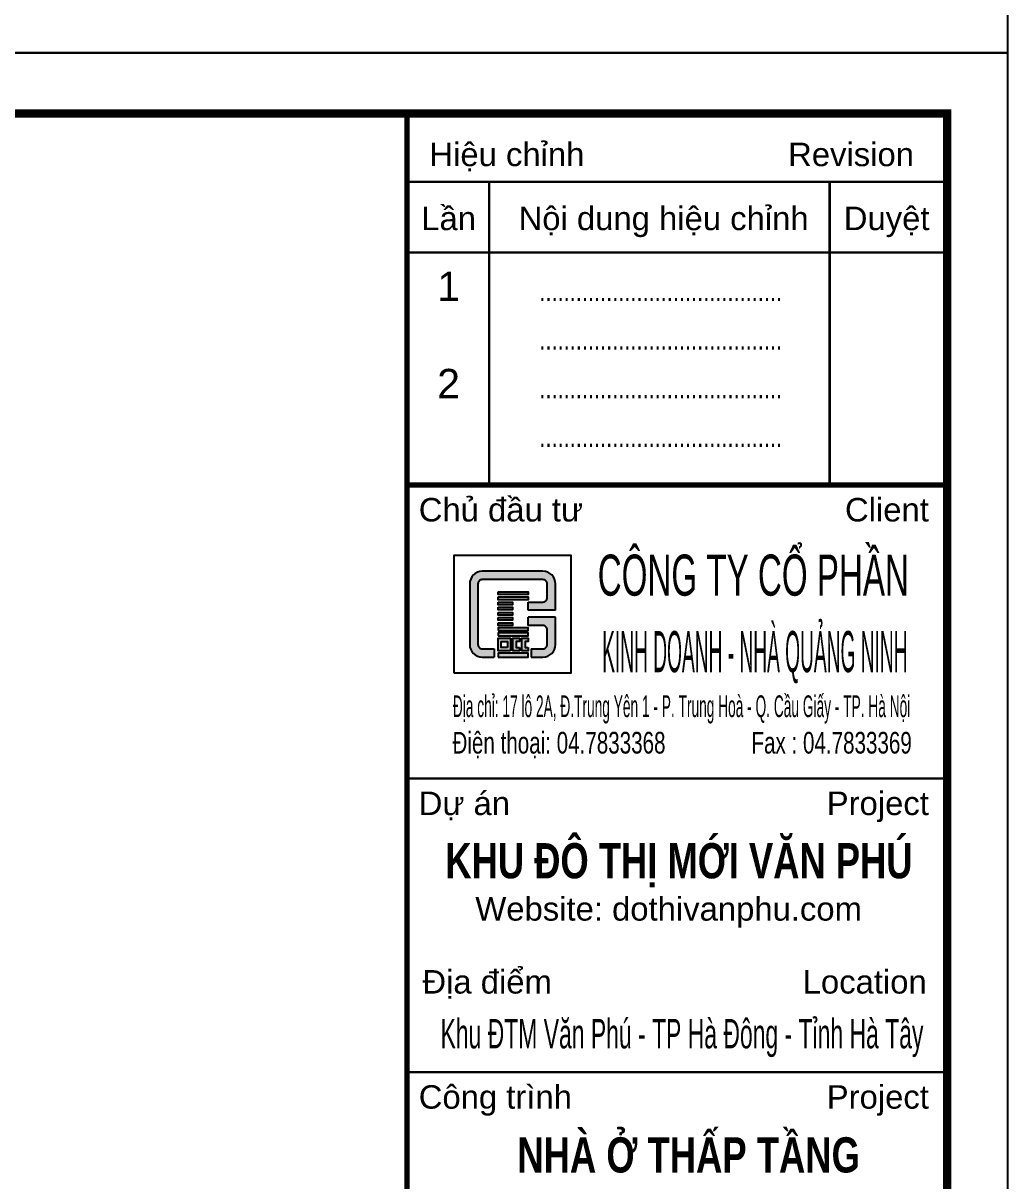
# Model space of a CAD drawing. Header units: millimetres. Extents: x -229618 to 2906, y -178063 to 96806.
# Drawn here: x -10259 to -7743, y -77677 to -74719 of the extents above; entities that cross this region are included whole.
import ezdxf
from ezdxf.enums import TextEntityAlignment as Align

# ---------------------------------------------------------------- set-up
doc = ezdxf.new("R2010")
doc.units = ezdxf.units.MM
doc.header["$LTSCALE"] = 200
doc.header["$MEASUREMENT"] = 0
doc.layers.get('DEFPOINTS').update_dxf_attribs({"linetype": 'CONTINUOUS'})
doc.layers.add('DIM', color=251, linetype='CONTINUOUS')
doc.layers.add('KHUNGTEN', color=7, linetype='CONTINUOUS')
doc.layers.add('hatch', color=250, linetype='CONTINUOUS', lineweight=5)
doc.layers.add('thay', color=7, linetype='CONTINUOUS', lineweight=18)
doc.layers.add('in', color=203, linetype='CONTINUOUS', lineweight=5, plot=False)
doc.styles.add('Aria H B iso', font='Vharialb_0.ttf')
doc.styles.add('Arial iso', font='vnarial_0.ttf')
doc.styles.add('Arial N  iso', font='vnarialn_0.ttf')
doc.styles.add('khung', font='Vhcentn_0.ttf')
doc.styles.add('NHO2', font='vncc-rms.shx', dxfattribs={"width": 0.65})

# ---------------------------------------------------------------- blocks, each defined once
blk = doc.blocks.new('LO GO NHA QUANG NINH')
at = {"layer": 'hatch', "lineweight": -2}
for points in [[(865.1, 758.6, 0.414214), (758.7, 865), (241.3, 865, 0.414214), (134.9, 758.6), (134.9, 500), (205.4, 500), (205.4, 758.6, -0.414214), (241.3, 794.5), (758.7, 794.5, -0.414214), (794.6, 758.6), (794.6, 639.5, -0.414214), (758.7, 603.6), (632.3, 603.6), (632.3, 533.1), (865.1, 533.1)], [(341.9, 205.5), (241.3, 205.5, -0.414214), (205.4, 241.4), (205.4, 500), (134.9, 500), (134.9, 241.4, 0.414214), (241.3, 135), (341.9, 135)], [(865.1, 474.4), (632.3, 474.4), (632.3, 403.9), (758.7, 403.9, -0.414214), (794.6, 368), (794.6, 241.4, -0.414214), (758.7, 205.5), (658.1, 205.5), (658.1, 135), (758.7, 135, 0.414214), (865.1, 241.4)]]:
    blk.add_hatch(color=32, dxfattribs=at).paths.add_polyline_path(points)
h = blk.add_hatch(color=32, dxfattribs=at)
h.paths.add_polyline_path([(377.5, 427.8), (498.9, 427.8), (498.9, 403.9), (377.5, 403.9)])
h.paths.add_polyline_path([(377.5, 471.7), (498.9, 471.7), (498.9, 447.9), (377.5, 447.9)])
h.paths.add_polyline_path([(377.5, 515.7), (498.9, 515.7), (498.9, 491.8), (377.5, 491.8)])
h.paths.add_polyline_path([(377.5, 559.7), (498.9, 559.7), (498.9, 535.8), (377.5, 535.8)])
h.paths.add_polyline_path([(377.5, 603.6), (498.9, 603.6), (498.9, 579.7), (377.5, 579.7)])
h.paths.add_polyline_path([(377.5, 647.6), (632.3, 647.6), (632.3, 623.7), (377.5, 623.7)])
h.paths.add_polyline_path([(377.5, 691.5), (632.3, 691.5), (632.3, 667.6), (377.5, 667.6)])
h = blk.add_hatch(color=32, dxfattribs=at)
h.paths.add_polyline_path([(377.5, 316), (632.3, 316), (632.3, 339.9), (377.5, 339.9)])
h.paths.add_polyline_path([(377.5, 359.9), (632.3, 359.9), (632.3, 383.8), (377.5, 383.8)])
h.paths.add_polyline_path([(632.3, 216.3), (632.3, 188), (577.8, 188), (577.8, 295.9), (632.3, 295.9), (632.3, 267.6), (606.1, 267.6), (606.1, 216.3)])
h.paths.add_polyline_path([(557.7, 216.3), (557.7, 188), (503.2, 188), (503.2, 295.9), (557.7, 295.9), (557.7, 267.6), (531.5, 267.6), (531.5, 216.3)])
h.paths.add_polyline_path([(457.7, 216.3), (403, 216.3), (403, 267.6), (457.7, 267.6)], flags=16)
h.paths.add_polyline_path([(483.1, 188), (377.5, 188), (377.5, 295.9), (483.1, 295.9)])
h.paths.add_polyline_path([(377.5, 135), (632.3, 135), (632.3, 167.9), (377.5, 167.9)])
for p, q in [((632.3, 533.1), (632.3, 603.6)), ((865.1, 533.1), (632.3, 533.1)), ((865.1, 474.4), (632.3, 474.4)), ((632.3, 403.9), (632.3, 474.4)), ((341.9, 205.5), (341.9, 135)), ((658.1, 205.5), (658.1, 135))]:
    blk.add_line(p, q, dxfattribs=at)
for points in [[(865.1, 533.1), (865.1, 758.6, 0.414214), (758.7, 865), (241.3, 865, 0.414214), (134.9, 758.6), (134.9, 241.4, 0.414214), (241.3, 135), (341.9, 135)], [(632.3, 603.6), (758.7, 603.6, 0.414214), (794.6, 639.5), (794.6, 758.6, 0.414214), (758.7, 794.5), (241.3, 794.5, 0.414214), (205.4, 758.6), (205.4, 241.4, 0.414214), (241.3, 205.5), (341.9, 205.5)], [(658.1, 205.5), (758.7, 205.5, 0.414214), (794.6, 241.4), (794.6, 368, 0.414214), (758.7, 403.9), (632.3, 403.9)], [(658.1, 135), (758.7, 135, 0.414214), (865.1, 241.4), (865.1, 474.4)]]:
    blk.add_lwpolyline(points, format="xyb", dxfattribs=at)
for points in [[(377.5, 691.5), (632.3, 691.5), (632.3, 667.6), (377.5, 667.6)], [(377.5, 647.6), (632.3, 647.6), (632.3, 623.7), (377.5, 623.7)], [(377.5, 603.6), (498.9, 603.6), (498.9, 579.7), (377.5, 579.7)], [(377.5, 559.7), (498.9, 559.7), (498.9, 535.8), (377.5, 535.8)], [(377.5, 515.7), (498.9, 515.7), (498.9, 491.8), (377.5, 491.8)], [(377.5, 471.7), (498.9, 471.7), (498.9, 447.9), (377.5, 447.9)], [(377.5, 427.8), (498.9, 427.8), (498.9, 403.9), (377.5, 403.9)], [(377.5, 359.9), (632.3, 359.9), (632.3, 383.8), (377.5, 383.8)], [(377.5, 316), (632.3, 316), (632.3, 339.9), (377.5, 339.9)], [(483.1, 188), (377.5, 188), (377.5, 295.9), (483.1, 295.9)], [(457.7, 216.3), (403, 216.3), (403, 267.6), (457.7, 267.6)], [(377.5, 135), (632.3, 135), (632.3, 167.9), (377.5, 167.9)]]:
    blk.add_lwpolyline(points, close=True, dxfattribs=at)
for points in [[(557.7, 216.3), (557.7, 188), (503.2, 188), (503.2, 295.9), (557.7, 295.9), (557.7, 267.6), (531.5, 267.6), (531.5, 216.3), (557.7, 216.3)], [(632.3, 216.3), (632.3, 188), (577.8, 188), (577.8, 295.9), (632.3, 295.9), (632.3, 267.6), (606.1, 267.6), (606.1, 216.3), (632.3, 216.3)]]:
    blk.add_lwpolyline(points, dxfattribs=at)
at = {"layer": 'thay', "lineweight": -2}
blk.add_lwpolyline([(0, 0), (1000, 0), (1000, 1000), (0, 1000)], close=True, dxfattribs=at)
blk = doc.blocks.new('KhungA3')
at = {"layer": 'DEFPOINTS', "color": 8}
blk.add_lwpolyline([(-3.738, 3.813), (416.305, 3.813), (416.305, 300.813), (-3.738, 300.813)], close=True, dxfattribs=at)
at = {"layer": 'KHUNGTEN', "color": 4}
for points, const_width in [([(7.542, 8.987), (411.131, 8.987), (411.131, 295.639), (7.542, 295.639)], 0.724), ([(365.131, 295.639), (411.131, 295.639), (411.131, 8.987), (365.131, 8.987)], 0.466)]:
    blk.add_lwpolyline(points, close=True, dxfattribs=dict(at, const_width=const_width))
at = {"layer": 'KHUNGTEN', "color": 8, "const_width": 0.207}
for points in [[(365.131, 289.813), (411.131, 289.813)], [(372.131, 289.813), (372.131, 264.008)], [(401.131, 289.813), (401.131, 264.008)], [(365.131, 283.813), (411.131, 283.813)], [(365.131, 239.008), (411.131, 239.008)], [(365.131, 214.008), (411.131, 214.008)]]:
    blk.add_lwpolyline(points, dxfattribs=at)
at = {"layer": 'KHUNGTEN', "color": 4, "const_width": 0.466}
blk.add_lwpolyline([(365.131, 264.008), (411.131, 264.008)], dxfattribs=at)
at = {"layer": 'KHUNGTEN'}
blk.add_lwpolyline([(369.131, 248.008), (379.131, 248.008), (379.131, 258.008), (369.131, 258.008)], close=True, dxfattribs=at)
at = {"layer": 'DIM', "linetype": 'Continuous', "xscale": 0.009999999999999998, "yscale": 0.009999999999999998, "zscale": 0.009999999999999992}
blk.add_blockref('LO GO NHA QUANG NINH', (369.131, 248.008), dxfattribs=at)
at = {"layer": 'KHUNGTEN', "color": 8, "style": 'Arial iso'}
for s, height, width, p in [('HiÖu chØnh', 2, 1, (367.047, 291.156)), ('Chñ ®Çu t\xad', 2, 1, (366.139, 260.904)), ('§iÖn tho¹i: 04.7833368', 1.84793, 0.679517, (369.013, 241.142)), ('Dù ¸n', 2, 1, (366.139, 235.904)), ('Website: dothivanphu.com', 2, 1, (370.958, 226.917)), ('§Þa ®iÓm', 2, 1, (366.451, 220.706)), ('C«ng tr×nh', 2, 1, (366.139, 210.904))]:
    blk.add_text(s, height=height, dxfattribs=dict(at, width=width)).set_placement(p)
for s, height, width, p in [('Revision', 2, 1, (408.309, 291.156)), ('Client', 2, 1, (409.579, 260.904)), ('Fax : 04.7833369', 1.84793, 0.679517, (408.126, 241.142)), ('Project', 2, 1, (409.579, 235.904)), ('Location', 2, 1, (409.397, 220.706)), ('Project', 2, 1, (409.579, 210.904))]:
    blk.add_text(s, height=height, dxfattribs=dict(at, width=width)).set_placement(p, align=Align.RIGHT)
at = {"layer": 'KHUNGTEN', "color": 8, "style": 'Arial iso', "width": 1}
for s, p in [('LÇn', (368.684, 286.709)), ('Néi dung hiÖu chØnh', (386.99, 286.709)), ('DuyÖt', (405.983, 286.709))]:
    blk.add_text(s, height=2, dxfattribs=at).set_placement(p, align=Align.MIDDLE_CENTER)
at = {"layer": 'KHUNGTEN', "color": 8}
for s, height, style, width, p in [('1', 2.5, 'Arial N  iso', 1, (368.684, 279.674)), ('........................................', 1.73801, 'NHO2', 0.8, (386.746, 279.674)), ('........................................', 1.73801, 'NHO2', 0.8, (386.746, 275.535)), ('2', 2.5, 'Arial N  iso', 1, (368.684, 271.395)), ('........................................', 1.73801, 'NHO2', 0.8, (386.746, 271.395)), ('........................................', 1.73801, 'NHO2', 0.8, (386.746, 267.256))]:
    blk.add_text(s, height=height, dxfattribs=dict(at, style=style, width=width)).set_placement(p, align=Align.CENTER)
at = {"layer": 'KHUNGTEN', "style": 'khung'}
for s, width, p, p2 in [('c«ng ty cæ phÇn', 0.567651, (381.381, 254.586), (407.881, 254.586)), ('KINH DOANH - NHµ QU¶NG NINH', 0.310766, (381.758, 248.071), (407.764, 248.071))]:
    blk.add_text(s, height=3.5, dxfattribs=dict(at, width=width)).set_placement(p, p2, align=Align.FIT)
at = {"layer": 'KHUNGTEN', "color": 8, "style": 'Arial iso', "width": 0.452509}
blk.add_text('§Þa chØ: 17 l« 2A, §.Trung Yªn 1 - P. Trung Hoµ - Q. CÇu GiÊy - TP. Hµ Néi', height=1.84793, dxfattribs=at).set_placement((369.044, 244.246), (407.998, 244.246), align=Align.FIT)
at = {"layer": 'KHUNGTEN', "color": 7}
for s, height, style, width, p, p2 in [('KHU §¤ THÞ MíI V¡N PHó', 3, 'Aria H B iso', 0.742905, (368.405, 230.517), (408.189, 230.517)), ('Khu §TM V¨n Phó - TP Hµ §«ng - TØnh Hµ T©y', 2.5, 'Arial iso', 0.558949, (367.995, 216.042), (409.114, 216.042)), ('nhµ ë thÊp tÇng ', 3, 'Aria H B iso', 0.745677, (374.535, 205.468), (404.57, 205.468))]:
    blk.add_text(s, height=height, dxfattribs=dict(at, style=style, width=width)).set_placement(p, p2, align=Align.FIT)

msp = doc.modelspace()

# ---------------------------------------------------------------- linework, layer by layer
at = {"layer": 'in', "linetype": 'Continuous'}
for points in [[(-20344.3, -65884.9), (-7743, -65884.9), (-7743, -74794.9), (-20344.3, -74794.9)], [(-20344.3, -74794.9), (-7743, -74794.9), (-7743, -83704.9), (-20344.3, -83704.9)]]:
    msp.add_lwpolyline(points, close=True, dxfattribs=at)

# ---------------------------------------------------------------- block references
at = {"layer": 'KHUNGTEN', "xscale": 30, "yscale": 30, "zscale": 30.00000000000154}
for p in [(-20232.2, -74909.3), (-20232.2, -83819.3)]:
    msp.add_blockref('KhungA3', p, dxfattribs=at)

doc.saveas('drawing.dxf')
